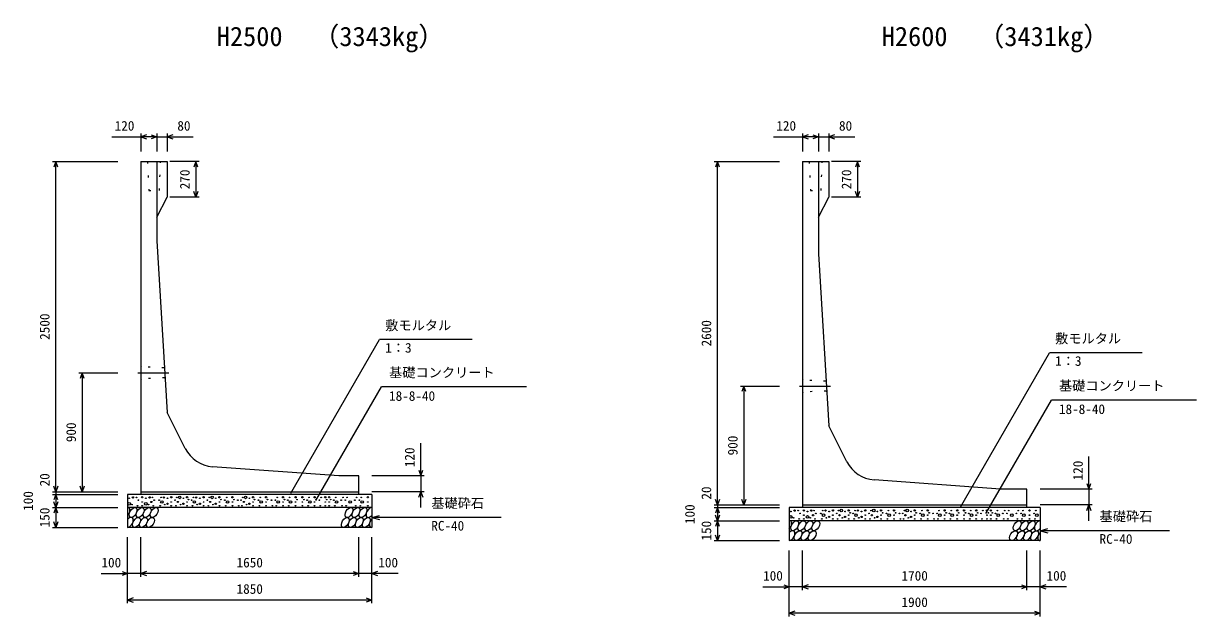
# Model space of a CAD drawing. Units: millimetres, scale not verified. Extents: x -50400 to 50400, y -17820 to 17820.
# Drawn here: x 10985 to 19872, y -9779 to -5289 of the extents above; entities that cross this region are included whole.
import ezdxf
from ezdxf.enums import TextEntityAlignment as Align

# ---------------------------------------------------------------- set-up
doc = ezdxf.new("R2010")
doc.units = ezdxf.units.MM
doc.header["$LTSCALE"] = 60
doc.linetypes.add('DOTTED', pattern=[1.75, 0.25, -1.5])
doc.linetypes.add('LONG_DASHED_DOTTED', pattern=[15.25, 12, -1.5, 0.25, -1.5])
for name, color, linetype, lineweight in [('0-0_CENTER', 7, 'LONG_DASHED_DOTTED', 25), ('0-1_DIM', 7, 'Continuous', 25), ('0-3_HATCH', 6, 'Continuous', 25), ('0-6_OUTLINE', 1, 'Continuous', 25), ('0-7_OUTLINE2', 4, 'DOTTED', 25), ('0-8_TXT', 7, 'Continuous', 25)]:
    doc.layers.add(name, color=color, linetype=linetype, lineweight=lineweight)
doc.styles.add('ＭＳ ゴシック', font='')
doc.styles.get('ＭＳ ゴシック').set_extended_font_data('MS Gothic')

msp = doc.modelspace()

# ---------------------------------------------------------------- linework, layer by layer
at = {"layer": '0-0_CENTER'}
for p, q in [((11850.89, -7933.94), (12086.53, -7933.94)), ((16863.39, -8033.94), (17099.03, -8033.94))]:
    msp.add_line(p, q, dxfattribs=at)
at = {"layer": '0-1_DIM'}
for p, q in [((11874.5, -6122.05), (11874.5, -6258.94)), ((11994.5, -6122.05), (11994.5, -6258.94)), ((12074.5, -6122.05), (12074.5, -6258.94)), ((16887, -6122.05), (16887, -6258.94)), ((17007, -6122.05), (17007, -6258.94)), ((17087, -6122.05), (17087, -6258.94)), ((11654.64, -6147.05), (11874.5, -6147.05)), ((11994.5, -6147.05), (11874.5, -6147.05)), ((11994.5, -6147.05), (12074.5, -6147.05)), ((12074.5, -6147.05), (12270.46, -6147.05)), ((16667.14, -6147.05), (16887, -6147.05)), ((17007, -6147.05), (16887, -6147.05)), ((17007, -6147.05), (17087, -6147.05)), ((17087, -6147.05), (17282.96, -6147.05)), ((11204.5, -6333.94), (11699.5, -6333.94)), ((11229.5, -8833.94), (11229.5, -6333.94)), ((12315.91, -6333.94), (12094, -6333.94)), ((12290.91, -6333.94), (12290.91, -6603.94)), ((16217, -6333.94), (16712, -6333.94)), ((16242, -8933.94), (16242, -6333.94)), ((17328.41, -6333.94), (17106.5, -6333.94)), ((17303.41, -6333.94), (17303.41, -6603.94)), ((12315.91, -6603.94), (12094, -6603.94)), ((17328.41, -6603.94), (17106.5, -6603.94)), ((13011.65, -8845.27), (13682.92, -7682.59)), ((14385.33, -7682.59), (13682.92, -7682.59)), ((18086.65, -8945.27), (18757.92, -7782.59)), ((19460.33, -7782.59), (18757.92, -7782.59)), ((11404.5, -7933.94), (11699.5, -7933.94)), ((11429.5, -7933.94), (11429.5, -8833.94)), ((13201.13, -8899.66), (13697.4, -8040.1)), ((14796.94, -8040.1), (13697.4, -8040.1)), ((16417, -8033.94), (16712, -8033.94)), ((16442, -8033.94), (16442, -8933.94)), ((18276.13, -8999.66), (18772.4, -8140.1)), ((19871.94, -8140.1), (18772.4, -8140.1)), ((13994.5, -8713.94), (13994.5, -8466.25)), ((19057, -8813.94), (19057, -8566.25)), ((14019.5, -8713.94), (13624.5, -8713.94)), ((13994.5, -8713.94), (13994.5, -8833.94)), ((11204.5, -8833.94), (11699.5, -8833.94)), ((11204.5, -8853.94), (11699.5, -8853.94)), ((11229.5, -8833.94), (11229.5, -8853.94)), ((11229.5, -8853.94), (11229.5, -8953.94)), ((14019.5, -8833.94), (13624.5, -8833.94)), ((13994.5, -8953.94), (13994.5, -8833.94)), ((19082, -8813.94), (18687, -8813.94)), ((19057, -8813.94), (19057, -8933.94)), ((11204.5, -8953.94), (11699.5, -8953.94)), ((11229.5, -8953.94), (11229.5, -9103.94)), ((16217, -8933.94), (16712, -8933.94)), ((16217, -8953.94), (16712, -8953.94)), ((16242, -8933.94), (16242, -8953.94)), ((16242, -8953.94), (16242, -9053.94)), ((19082, -8933.94), (18687, -8933.94)), ((19057, -9053.94), (19057, -8933.94)), ((13624.5, -9028.94), (13682.46, -9013.41)), ((14604.82, -9028.94), (13624.5, -9028.94)), ((13624.5, -9028.94), (13682.46, -9044.47)), ((16217, -9053.94), (16712, -9053.94)), ((16242, -9053.94), (16242, -9203.94)), ((11204.5, -9103.94), (11699.5, -9103.94)), ((18687, -9128.94), (18744.96, -9113.41)), ((19667.32, -9128.94), (18687, -9128.94)), ((18687, -9128.94), (18744.96, -9144.47)), ((11774.5, -9678.94), (11774.5, -9178.94)), ((11874.5, -9478.94), (11874.5, -9178.94)), ((13524.5, -9478.94), (13524.5, -9178.94)), ((13524.5, -9478.94), (13524.5, -9178.94)), ((13624.5, -9678.94), (13624.5, -9178.94)), ((16217, -9203.94), (16712, -9203.94)), ((16787, -9778.94), (16787, -9278.94)), ((16887, -9578.94), (16887, -9278.94)), ((18587, -9578.94), (18587, -9278.94)), ((18587, -9578.94), (18587, -9278.94)), ((18687, -9778.94), (18687, -9278.94)), ((11574.96, -9453.94), (11774.5, -9453.94)), ((11874.5, -9453.94), (11774.5, -9453.94)), ((13524.5, -9453.94), (11874.5, -9453.94)), ((13624.5, -9453.94), (13524.5, -9453.94)), ((13824.04, -9453.94), (13624.5, -9453.94)), ((16587.46, -9553.94), (16787, -9553.94)), ((16887, -9553.94), (16787, -9553.94)), ((18587, -9553.94), (16887, -9553.94)), ((18687, -9553.94), (18587, -9553.94)), ((18886.54, -9553.94), (18687, -9553.94)), ((13624.5, -9653.94), (11774.5, -9653.94)), ((18687, -9753.94), (16787, -9753.94))]:
    msp.add_line(p, q, dxfattribs=at)
for points in [[(11916.79, -6131.66), (11874.5, -6147.05), (11916.79, -6162.44)], [(11952.21, -6131.66), (11994.5, -6147.05), (11952.21, -6162.44)], [(12116.79, -6131.66), (12074.5, -6147.05), (12116.79, -6162.44)], [(16929.29, -6131.66), (16887, -6147.05), (16929.29, -6162.44)], [(16964.71, -6131.66), (17007, -6147.05), (16964.71, -6162.44)], [(17129.29, -6131.66), (17087, -6147.05), (17129.29, -6162.44)], [(11244.89, -6376.23), (11229.5, -6333.94), (11214.11, -6376.23)], [(12306.3, -6376.23), (12290.91, -6333.94), (12275.52, -6376.23)], [(16257.39, -6376.23), (16242, -6333.94), (16226.61, -6376.23)], [(17318.8, -6376.23), (17303.41, -6333.94), (17288.02, -6376.23)], [(12306.3, -6561.66), (12290.91, -6603.94), (12275.52, -6561.66)], [(17318.8, -6561.66), (17303.41, -6603.94), (17288.02, -6561.66)], [(11444.89, -7976.23), (11429.5, -7933.94), (11414.11, -7976.23)], [(16457.39, -8076.23), (16442, -8033.94), (16426.61, -8076.23)], [(13979.11, -8671.66), (13994.5, -8713.94), (14009.89, -8671.66)], [(11244.89, -8791.66), (11229.5, -8833.94), (11214.11, -8791.66)], [(11444.89, -8791.66), (11429.5, -8833.94), (11414.11, -8791.66)], [(19041.61, -8771.66), (19057, -8813.94), (19072.39, -8771.66)], [(11244.89, -8896.23), (11229.5, -8853.94), (11214.11, -8896.23)], [(13979.11, -8876.23), (13994.5, -8833.94), (14009.89, -8876.23)], [(11244.89, -8911.66), (11229.5, -8953.94), (11214.11, -8911.66)], [(11244.89, -8996.23), (11229.5, -8953.94), (11214.11, -8996.23)], [(16257.39, -8891.66), (16242, -8933.94), (16226.61, -8891.66)], [(16257.39, -8996.23), (16242, -8953.94), (16226.61, -8996.23)], [(16457.39, -8891.66), (16442, -8933.94), (16426.61, -8891.66)], [(19041.61, -8976.23), (19057, -8933.94), (19072.39, -8976.23)], [(11244.89, -9061.66), (11229.5, -9103.94), (11214.11, -9061.66)], [(16257.39, -9011.66), (16242, -9053.94), (16226.61, -9011.66)], [(16257.39, -9096.23), (16242, -9053.94), (16226.61, -9096.23)], [(16257.39, -9161.66), (16242, -9203.94), (16226.61, -9161.66)], [(11732.21, -9438.55), (11774.5, -9453.94), (11732.21, -9469.33)], [(11916.79, -9438.55), (11874.5, -9453.94), (11916.79, -9469.33)], [(13482.21, -9438.55), (13524.5, -9453.94), (13482.21, -9469.33)], [(13666.79, -9438.55), (13624.5, -9453.94), (13666.79, -9469.33)], [(16744.71, -9538.55), (16787, -9553.94), (16744.71, -9569.33)], [(16929.29, -9538.55), (16887, -9553.94), (16929.29, -9569.33)], [(18544.71, -9538.55), (18587, -9553.94), (18544.71, -9569.33)], [(18729.29, -9538.55), (18687, -9553.94), (18729.29, -9569.33)], [(11816.79, -9638.55), (11774.5, -9653.94), (11816.79, -9669.33)], [(13582.21, -9638.55), (13624.5, -9653.94), (13582.21, -9669.33)], [(16829.29, -9738.55), (16787, -9753.94), (16829.29, -9769.33)], [(18644.71, -9738.55), (18687, -9753.94), (18644.71, -9769.33)]]:
    msp.add_lwpolyline(points, dxfattribs=at)
at = {"layer": '0-3_HATCH'}
for centre, radius in [((11786.4, -8883.77), 2.5), ((11814.44, -8876.76), 5), ((11841.57, -8876.76), 2.5), ((11884.47, -8875.89), 5), ((11912.51, -8883.77), 2.5), ((11940.54, -8876.76), 5), ((11961.57, -8876.76), 2.5), ((12027.43, -8876.76), 2.5), ((12048.46, -8876.76), 5), ((12076.49, -8883.77), 2.5), ((12104.53, -8875.89), 5), ((12147.43, -8876.76), 2.5), ((12168.46, -8876.76), 10), ((12196.49, -8883.77), 2.5), ((12224.53, -8875.89), 5), ((12272.65, -8876.76), 2.5), ((12293.68, -8876.76), 5), ((12321.72, -8883.77), 2.5), ((12349.76, -8875.89), 5), ((12392.65, -8876.76), 2.5), ((12413.68, -8876.76), 10), ((12441.72, -8883.77), 2.5), ((12469.76, -8875.89), 5), ((12524.58, -8876.76), 2.5), ((12568.2, -8875.89), 5), ((12647.35, -8876.76), 2.5), ((12668.38, -8876.76), 10), ((12696.41, -8883.77), 2.5), ((12724.45, -8875.89), 5), ((12779.27, -8876.76), 2.5), ((12822.89, -8875.89), 5), ((12907.7, -8876.76), 2.5), ((12951.32, -8875.89), 5), ((13001.62, -8876.76), 2.5), ((13046.42, -8875.89), 5), ((13098.3, -8875.89), 5), ((13148.6, -8876.76), 2.5), ((13190.28, -8875.89), 5), ((13240.59, -8876.76), 2.5), ((13271.34, -8875.89), 5), ((13301.04, -8875.89), 5), ((13350.72, -8876.76), 2.5), ((13405.99, -8876.76), 2.5), ((13436.87, -8876.76), 2.5), ((13509.01, -8876.76), 2.5), ((13544.12, -8876.76), 2.5), ((13594.17, -8875.89), 5), ((11786.4, -8924.91), 10), ((11807.43, -8931.92), 2.5), ((11848.58, -8939.8), 2.5), ((11855.59, -8897.78), 2.5), ((11884.47, -8911.78), 2.5), ((11884.47, -8939.8), 2.5), ((11912.51, -8924.91), 10), ((11933.53, -8931.92), 2.5), ((11954.56, -8911.78), 5), ((11968.58, -8939.8), 2.5), ((11975.59, -8897.78), 2.5), ((12013.41, -8897.78), 2.5), ((12020.42, -8939.8), 2.5), ((12034.44, -8911.78), 10), ((12055.47, -8931.92), 2.5), ((12076.49, -8924.91), 5), ((12104.53, -8911.78), 2.5), ((12104.53, -8939.8), 2.5), ((12133.41, -8897.78), 2.5), ((12140.42, -8939.8), 2.5), ((12154.44, -8911.78), 5), ((12175.47, -8931.92), 2.5), ((12196.49, -8924.91), 5), ((12224.53, -8911.78), 2.5), ((12224.53, -8939.8), 2.5), ((12235.87, -8893.46), 2.5), ((12258.63, -8897.78), 2.5), ((12265.64, -8939.8), 2.5), ((12279.66, -8911.78), 10), ((12300.69, -8931.92), 2.5), ((12321.72, -8924.91), 5), ((12349.76, -8911.78), 2.5), ((12349.76, -8939.8), 2.5), ((12378.63, -8897.78), 2.5), ((12385.64, -8939.8), 2.5), ((12399.66, -8911.78), 5), ((12420.69, -8931.92), 2.5), ((12441.72, -8924.91), 5), ((12469.76, -8911.78), 2.5), ((12469.76, -8939.8), 2.5), ((12481.1, -8893.46), 2.5), ((12510.56, -8897.78), 2.5), ((12517.57, -8939.8), 2.5), ((12531.59, -8911.78), 10), ((12568.2, -8911.78), 2.5), ((12568.2, -8939.8), 2.5), ((12579.54, -8893.46), 2.5), ((12609, -8897.78), 2.5), ((12616.01, -8939.8), 2.5), ((12633.33, -8897.78), 2.5), ((12640.34, -8939.8), 2.5), ((12654.36, -8911.78), 5), ((12675.39, -8931.92), 2.5), ((12696.41, -8924.91), 5), ((12724.45, -8911.78), 2.5), ((12724.45, -8939.8), 2.5), ((12735.79, -8893.46), 2.5), ((12765.25, -8897.78), 2.5), ((12772.26, -8939.8), 2.5), ((12786.28, -8911.78), 10), ((12822.89, -8911.78), 2.5), ((12822.89, -8939.8), 2.5), ((12834.23, -8893.46), 2.5), ((12863.69, -8897.78), 2.5), ((12870.7, -8939.8), 2.5), ((12893.68, -8897.78), 2.5), ((12900.69, -8939.8), 2.5), ((12914.71, -8911.78), 10), ((12951.32, -8911.78), 2.5), ((12951.32, -8939.8), 2.5), ((12962.66, -8893.46), 2.5), ((12987.6, -8897.78), 2.5), ((12994.61, -8939.8), 2.5), ((13008.63, -8911.78), 10), ((13046.42, -8911.78), 2.5), ((13046.42, -8939.8), 2.5), ((13057.76, -8893.46), 2.5), ((13098.3, -8911.78), 2.5), ((13098.3, -8939.8), 2.5), ((13109.64, -8893.46), 2.5), ((13134.58, -8897.78), 2.5), ((13141.59, -8939.8), 2.5), ((13155.61, -8911.78), 10), ((13190.28, -8911.78), 2.5), ((13190.28, -8939.8), 2.5), ((13201.62, -8893.46), 2.5), ((13226.57, -8897.78), 2.5), ((13233.58, -8939.8), 2.5), ((13271.34, -8911.78), 2.5), ((13271.34, -8939.8), 2.5), ((13282.68, -8893.46), 2.5), ((13301.04, -8911.78), 2.5), ((13301.04, -8939.8), 2.5), ((13312.38, -8893.46), 2.5), ((13336.7, -8897.78), 2.5), ((13343.71, -8939.8), 2.5), ((13357.73, -8911.78), 10), ((13391.97, -8897.78), 2.5), ((13398.98, -8939.8), 2.5), ((13422.85, -8897.78), 2.5), ((13429.86, -8939.8), 2.5), ((13460.75, -8911.78), 10), ((13494.99, -8897.78), 2.5), ((13502, -8939.8), 2.5), ((13530.11, -8897.78), 2.5), ((13537.12, -8939.8), 2.5), ((13551.14, -8911.78), 10), ((13594.17, -8911.78), 2.5), ((13594.17, -8939.8), 2.5), ((16826.94, -8976.76), 5), ((16854.07, -8976.76), 2.5), ((16896.97, -8975.89), 5), ((16953.04, -8976.76), 5), ((16974.07, -8976.76), 2.5), ((17039.93, -8976.76), 2.5), ((17060.96, -8976.76), 5), ((17117.03, -8975.89), 5), ((17159.93, -8976.76), 2.5), ((17180.96, -8976.76), 10), ((17237.03, -8975.89), 5), ((17285.15, -8976.76), 2.5), ((17306.18, -8976.76), 5), ((17362.26, -8975.89), 5), ((17405.15, -8976.76), 2.5), ((17426.18, -8976.76), 10), ((17482.26, -8975.89), 5), ((17537.08, -8976.76), 2.5), ((17580.7, -8975.89), 5), ((17659.85, -8976.76), 2.5), ((17680.88, -8976.76), 10), ((17736.95, -8975.89), 5), ((17791.77, -8976.76), 2.5), ((17835.39, -8975.89), 5), ((17920.2, -8976.76), 2.5), ((17963.82, -8975.89), 5), ((18014.12, -8976.76), 2.5), ((18058.92, -8975.89), 5), ((18110.8, -8975.89), 5), ((18161.1, -8976.76), 2.5), ((18202.78, -8975.89), 5), ((18253.09, -8976.76), 2.5), ((18283.84, -8975.89), 5), ((18313.54, -8975.89), 5), ((18363.22, -8976.76), 2.5), ((18418.49, -8976.76), 2.5), ((18449.37, -8976.76), 2.5), ((18521.51, -8976.76), 2.5), ((18556.62, -8976.76), 2.5), ((18606.67, -8975.89), 5), ((18654.67, -8976.76), 2.5), ((16798.9, -9024.91), 10), ((16798.9, -8983.77), 2.5), ((16819.93, -9031.92), 2.5), ((16861.08, -9039.8), 2.5), ((16868.09, -8997.78), 2.5), ((16896.97, -9011.78), 2.5), ((16896.97, -9039.8), 2.5), ((16925.01, -9024.91), 10), ((16925.01, -8983.77), 2.5), ((16946.03, -9031.92), 2.5), ((16967.06, -9011.78), 5), ((16981.08, -9039.8), 2.5), ((16988.09, -8997.78), 2.5), ((17025.91, -8997.78), 2.5), ((17032.92, -9039.8), 2.5), ((17046.94, -9011.78), 10), ((17067.97, -9031.92), 2.5), ((17088.99, -9024.91), 5), ((17088.99, -8983.77), 2.5), ((17117.03, -9011.78), 2.5), ((17117.03, -9039.8), 2.5), ((17145.91, -8997.78), 2.5), ((17152.92, -9039.8), 2.5), ((17166.94, -9011.78), 5), ((17187.97, -9031.92), 2.5), ((17208.99, -9024.91), 5), ((17208.99, -8983.77), 2.5), ((17237.03, -9011.78), 2.5), ((17237.03, -9039.8), 2.5), ((17248.37, -8993.46), 2.5), ((17271.13, -8997.78), 2.5), ((17278.14, -9039.8), 2.5), ((17292.16, -9011.78), 10), ((17313.19, -9031.92), 2.5), ((17334.22, -9024.91), 5), ((17334.22, -8983.77), 2.5), ((17362.26, -9011.78), 2.5), ((17362.26, -9039.8), 2.5), ((17391.13, -8997.78), 2.5), ((17398.14, -9039.8), 2.5), ((17412.16, -9011.78), 5), ((17433.19, -9031.92), 2.5), ((17454.22, -9024.91), 5), ((17454.22, -8983.77), 2.5), ((17482.26, -9011.78), 2.5), ((17482.26, -9039.8), 2.5), ((17493.6, -8993.46), 2.5), ((17523.06, -8997.78), 2.5), ((17530.07, -9039.8), 2.5), ((17544.09, -9011.78), 10), ((17580.7, -9011.78), 2.5), ((17580.7, -9039.8), 2.5), ((17592.04, -8993.46), 2.5), ((17621.5, -8997.78), 2.5), ((17628.51, -9039.8), 2.5), ((17645.83, -8997.78), 2.5), ((17652.84, -9039.8), 2.5), ((17666.86, -9011.78), 5), ((17687.89, -9031.92), 2.5), ((17708.91, -9024.91), 5), ((17708.91, -8983.77), 2.5), ((17736.95, -9011.78), 2.5), ((17736.95, -9039.8), 2.5), ((17748.29, -8993.46), 2.5), ((17777.75, -8997.78), 2.5), ((17784.76, -9039.8), 2.5), ((17798.78, -9011.78), 10), ((17835.39, -9011.78), 2.5), ((17835.39, -9039.8), 2.5), ((17846.73, -8993.46), 2.5), ((17876.19, -8997.78), 2.5), ((17883.2, -9039.8), 2.5), ((17906.18, -8997.78), 2.5), ((17913.19, -9039.8), 2.5), ((17927.21, -9011.78), 10), ((17963.82, -9011.78), 2.5), ((17963.82, -9039.8), 2.5), ((17975.16, -8993.46), 2.5), ((18000.1, -8997.78), 2.5), ((18007.11, -9039.8), 2.5), ((18021.13, -9011.78), 10), ((18058.92, -9011.78), 2.5), ((18058.92, -9039.8), 2.5), ((18070.26, -8993.46), 2.5), ((18110.8, -9011.78), 2.5), ((18110.8, -9039.8), 2.5), ((18122.14, -8993.46), 2.5), ((18147.08, -8997.78), 2.5), ((18154.09, -9039.8), 2.5), ((18168.11, -9011.78), 10), ((18202.78, -9011.78), 2.5), ((18202.78, -9039.8), 2.5), ((18214.12, -8993.46), 2.5), ((18239.07, -8997.78), 2.5), ((18246.08, -9039.8), 2.5), ((18283.84, -9011.78), 2.5), ((18283.84, -9039.8), 2.5), ((18295.18, -8993.46), 2.5), ((18313.54, -9011.78), 2.5), ((18313.54, -9039.8), 2.5), ((18324.88, -8993.46), 2.5), ((18349.2, -8997.78), 2.5), ((18356.21, -9039.8), 2.5), ((18370.23, -9011.78), 10), ((18404.47, -8997.78), 2.5), ((18411.48, -9039.8), 2.5), ((18435.35, -8997.78), 2.5), ((18442.36, -9039.8), 2.5), ((18473.25, -9011.78), 10), ((18507.49, -8997.78), 2.5), ((18514.5, -9039.8), 2.5), ((18542.61, -8997.78), 2.5), ((18549.62, -9039.8), 2.5), ((18563.64, -9011.78), 10), ((18606.67, -9011.78), 2.5), ((18606.67, -9039.8), 2.5), ((18640.65, -8997.78), 2.5), ((18647.66, -9039.8), 2.5), ((18661.68, -9011.78), 10)]:
    msp.add_circle(centre, radius, dxfattribs=at)
for centre, start_param, end_param in [((11762.14, -8991.47), 4.385593, 6.6745444), ((13610.64, -8991.47), 0.3357715, 4.4411806), ((11787.46, -9066.46), 3.5111464, 7.548991), ((13635.96, -9066.46), 1.2110787, 3.5658734), ((16774.64, -9091.47), 4.385593, 6.6745444), ((18673.14, -9091.47), 0.3357715, 4.4411806), ((16799.96, -9166.46), 3.5111464, 7.548991), ((18698.46, -9166.46), 1.2110787, 3.5658734)]:
    msp.add_ellipse(centre, major_axis=(21.81, 35.31), ratio=0.5792, start_param=start_param, end_param=end_param, dxfattribs=at)
for centre in [(11815.34, -8991.47), (11868.55, -8991.47), (11921.76, -8991.47), (11974.97, -8991.47), (13451.01, -8991.47), (13504.22, -8991.47), (13557.43, -8991.47), (11840.66, -9066.46), (11893.87, -9066.46), (11947.08, -9066.46), (13423.13, -9066.46), (13476.34, -9066.46), (13529.54, -9066.46), (13582.75, -9066.46), (16827.84, -9091.47), (16881.05, -9091.47), (16934.26, -9091.47), (16987.47, -9091.47), (18513.51, -9091.47), (18566.72, -9091.47), (18619.93, -9091.47), (16853.16, -9166.46), (16906.37, -9166.46), (16959.58, -9166.46), (18485.63, -9166.46), (18538.84, -9166.46), (18592.04, -9166.46), (18645.25, -9166.46)]:
    msp.add_ellipse(centre, major_axis=(21.81, 35.31), ratio=0.5792, dxfattribs=at)
at = {"layer": '0-6_OUTLINE'}
for p, q in [((11874.5, -6333.94), (12074.5, -6333.94)), ((11874.5, -6333.94), (11874.5, -8853.94)), ((11994.5, -6333.94), (11994.5, -6933.94)), ((12074.5, -6333.94), (12074.5, -6603.94)), ((16887, -6333.94), (17087, -6333.94)), ((16887, -6333.94), (16887, -8953.94)), ((17007, -6333.94), (17007, -7033.94)), ((17087, -6333.94), (17087, -6603.94)), ((11994.5, -6753.94), (12074.5, -6603.94)), ((17007, -6753.94), (17087, -6603.94)), ((11994.5, -6933.94), (12074.5, -8233.94)), ((17007, -7033.94), (17087, -8333.94)), ((12210.89, -8506.72), (12074.5, -8233.94)), ((17223.39, -8606.72), (17087, -8333.94)), ((13374.5, -8713.94), (12416.36, -8644.26)), ((18387, -8813.94), (17428.86, -8744.26)), ((13624.5, -8853.94), (11774.5, -8853.94)), ((11774.5, -8853.94), (11774.5, -9103.94)), ((11874.5, -8833.94), (13524.5, -8833.94)), ((13624.5, -8853.94), (13624.5, -9103.94)), ((13624.5, -8953.94), (11774.5, -8953.94)), ((18687, -8953.94), (16787, -8953.94)), ((16787, -8953.94), (16787, -9203.94)), ((16887, -8933.94), (18587, -8933.94)), ((18687, -8953.94), (18687, -9203.94)), ((18687, -9053.94), (16787, -9053.94)), ((13624.5, -9103.94), (11774.5, -9103.94)), ((18687, -9203.94), (16787, -9203.94))]:
    msp.add_line(p, q, dxfattribs=at)
for points in [[(13524.5, -8853.94), (13524.5, -8713.94), (13374.5, -8713.94)], [(18587, -8953.94), (18587, -8813.94), (18387, -8813.94)]]:
    msp.add_lwpolyline(points, dxfattribs=at)
for centre in [(12434.5, -8394.92), (17447, -8494.92)]:
    msp.add_arc(centre, 250, 206.56505, 265.84036, dxfattribs=at)
at = {"layer": '0-7_OUTLINE2'}
for p, q in [((11924.5, -6333.94), (11934.5, -6553.94)), ((12014.5, -6553.94), (12024.5, -6333.94)), ((16937, -6333.94), (16947, -6553.94)), ((17027, -6553.94), (17037, -6333.94)), ((11934.5, -6553.94), (12014.5, -6553.94)), ((16947, -6553.94), (17027, -6553.94)), ((11879.5, -7888.94), (11874.5, -7883.94)), ((12048.72, -7896.44), (11879.5, -7888.94)), ((12048.72, -7896.44), (12053.42, -7891.44)), ((11879.5, -7978.94), (11874.5, -7983.94)), ((12053.34, -7971.44), (11879.5, -7978.94)), ((12053.34, -7971.44), (12058.65, -7976.44)), ((16892, -7988.94), (16887, -7983.94)), ((17061.22, -7996.44), (16892, -7988.94)), ((17061.22, -7996.44), (17065.92, -7991.44)), ((16892, -8078.94), (16887, -8083.94)), ((17065.84, -8071.44), (16892, -8078.94)), ((17065.84, -8071.44), (17071.15, -8076.44))]:
    msp.add_line(p, q, dxfattribs=at)

# ---------------------------------------------------------------- texts
at = {"layer": '0-1_DIM', "style": 'ＭＳ ゴシック'}
for s, p in [('120', (11675.86, -6122.05)), ('80', (12150.76, -6122.05)), ('120', (16688.36, -6122.05)), ('80', (17163.26, -6122.05)), ('敷モルタル', (13725.77, -7632.59)), ('敷モルタル', (18800.77, -7732.59)), ('1：3', (13725.77, -7802.71)), ('1：3', (18800.77, -7902.71)), ('基礎コンクリート', (13754.65, -7990.1)), ('基礎コンクリート', (18829.65, -8090.1)), ('18-8-40', (13754.65, -8167.73)), ('18-8-40', (18829.65, -8267.73)), ('基礎砕石', (14074.75, -8978.94)), ('基礎砕石', (19137.25, -9078.94)), ('RC-40', (14074.75, -9150.32)), ('RC-40', (19137.25, -9250.32)), ('100', (11575.86, -9428.94)), ('1650', (12599.5, -9428.94)), ('100', (13673.14, -9428.94)), ('100', (16588.36, -9528.94)), ('1700', (17637, -9528.94)), ('100', (18735.64, -9528.94)), ('1850', (12599.5, -9628.94)), ('1900', (17637, -9728.94))]:
    msp.add_text(s, height=73.31, dxfattribs=at).set_placement(p, align=Align.BOTTOM_LEFT)
for s, p in [('270', (12265.91, -6543.94)), ('270', (17278.41, -6543.94)), ('2500', (11204.5, -7683.94)), ('2600', (16217, -7733.94)), ('900', (11404.5, -8458.94)), ('900', (16417, -8558.94)), ('120', (13969.5, -8648.3)), ('120', (19032, -8748.3)), ('20', (11204.5, -8793.88)), ('100', (11079.5, -8978.94)), ('20', (16217, -8893.88)), ('150', (11204.5, -9103.94)), ('100', (16092, -9078.94)), ('150', (16217, -9203.94))]:
    msp.add_text(s, height=73.31, rotation=90, dxfattribs=at).set_placement(p, align=Align.BOTTOM_LEFT)
at = {"layer": '0-8_TXT', "style": 'ＭＳ ゴシック'}
for s, p in [('H2500', (12449.5, -5503.69)), ('（3343kg）', (13178.12, -5503.69)), ('H2600', (17487, -5503.69)), ('（3431kg）', (18215.62, -5503.69))]:
    msp.add_text(s, height=146.6, dxfattribs=at).set_placement(p, align=Align.BOTTOM_LEFT)

doc.saveas('drawing.dxf')
